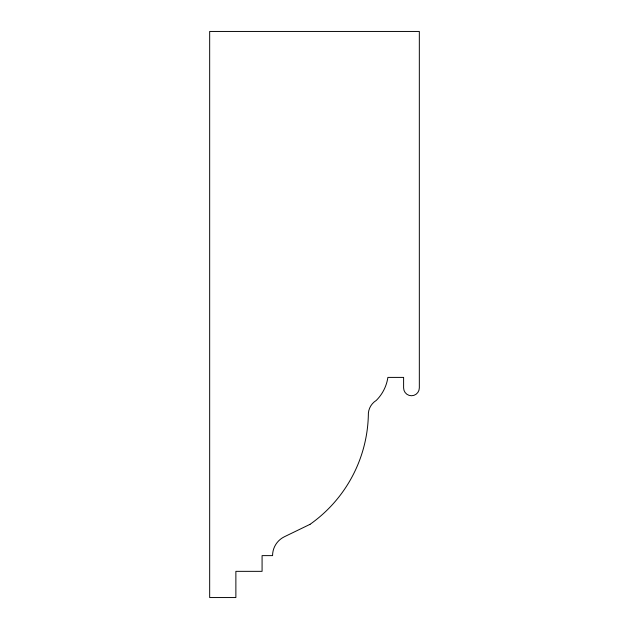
<?xml version="1.0" encoding="UTF-8"?>
<svg xmlns="http://www.w3.org/2000/svg" width="629" height="629" viewBox="0 0 629 629"><rect width="100%" height="100%" fill="white"/><g stroke="black" fill="none" stroke-linecap="round" stroke-linejoin="round"><path stroke-width="0.94" d="M309.995 524.35L284.394 536.749A20.969 20.969 0 0 0 272.569 555.619L262.081 555.619L262.081 571.344L235.875 571.344L235.875 597.55L209.669 597.55L209.669 31.45L419.331 31.45L419.331 387.881A7.862 7.862 0 0 1 411.468 395.743A7.862 7.862 0 0 1 403.606 387.881L403.606 377.4L387.881 377.4A40.916 40.916 0 0 1 376.252 400.437A16.692 16.692 0 0 0 368.335 415.58A137.539 137.539 0 0 1 309.995 524.35"/></g></svg>
